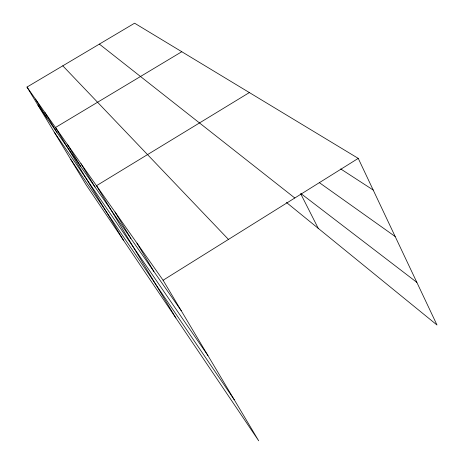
<?xml version="1.0" encoding="UTF-8"?>
<svg xmlns="http://www.w3.org/2000/svg" width="464" height="464" viewBox="0 0 464 464"><rect width="100%" height="100%" fill="white"/><g stroke="black" fill="none" stroke-linecap="round" stroke-linejoin="round"><path stroke-width="0.7" d="M358.243 158.381L134.595 23.2L26.999 87.064L163.09 280.233L358.243 158.381L437.001 325.003L286.427 202.449M249.365 92.568L96.495 185.699L175.879 317.962M181.789 51.724L55.489 127.501L123.389 240.12M340.704 168.931L373.201 190.031M319.267 182.59L395.183 236.53M300.962 193.598L416.852 282.373M99.377 44.109L294.797 197.995M62.797 65.818L228.456 239.418M37.938 105.148L181.279 310.776M54.265 132.147L207.971 355.61M70.679 159.285L234.268 399.777M26.999 87.064L86.229 185.003L258.697 440.8L163.09 280.233M67.413 144.42L80.707 166.501M44.915 112.497L56.921 132.379M35.479 99.099L46.922 118.042M80.962 163.653L95.004 187.015M115.072 212.065L130.923 238.537M136.95 243.119L153.891 271.492M300.718 193.801L318.24 228.34"/></g></svg>
